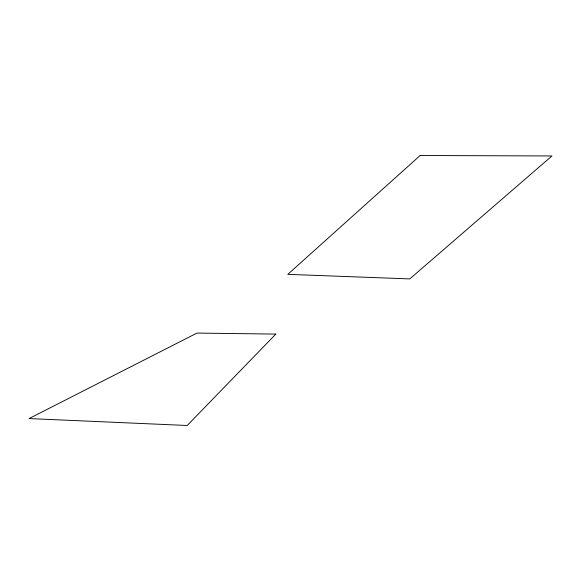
<?xml version="1.0" encoding="UTF-8"?>
<svg xmlns="http://www.w3.org/2000/svg" width="581" height="581" viewBox="0 0 581 581"><rect width="100%" height="100%" fill="white"/><g stroke="black" fill="none" stroke-linecap="round" stroke-linejoin="round"><path stroke-width="0.87" d="M275.83 334.09L187.205 425.495L29.05 418.574L196.974 333.08L275.83 334.09M420.15 155.505L287.798 274.355L409.772 278.909L551.95 155.955L420.15 155.505"/></g></svg>
